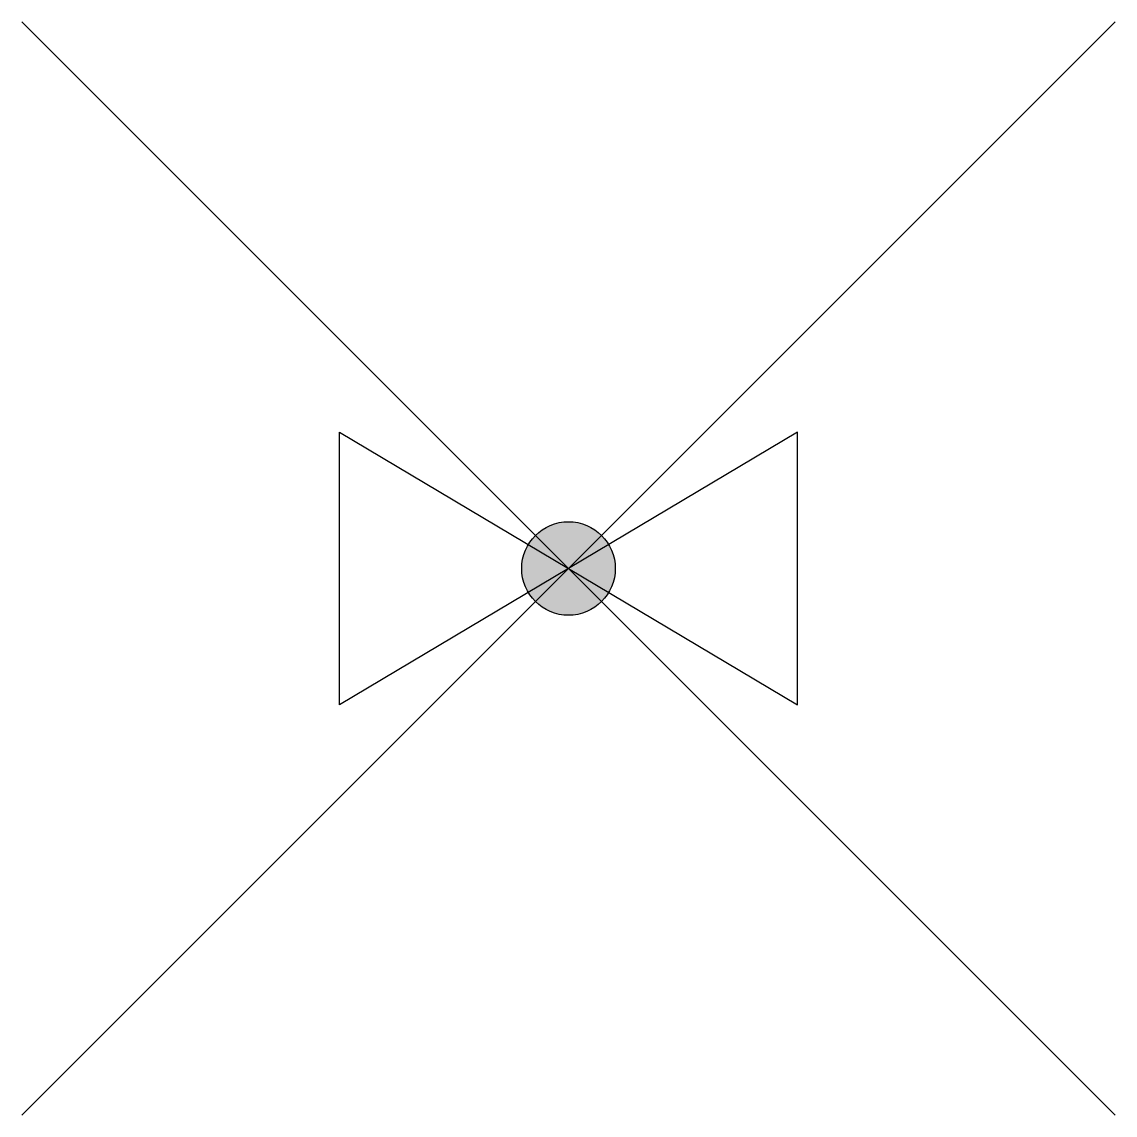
# Model space of a CAD drawing. Extents: x -5.5 to 5.5, y -5.5 to 5.5.
import ezdxf

# ---------------------------------------------------------------- set-up
doc = ezdxf.new("R2010")
doc.units = 0

msp = doc.modelspace()

# ---------------------------------------------------------------- hatches: boundary and pattern name
h = msp.add_hatch(color=256)
edge = h.paths.add_edge_path()
edge.add_arc((0, 0), 0.471, 0, 360)

# ---------------------------------------------------------------- linework, layer by layer
for p, q in [((2.304, 1.373), (-2.304, -1.373)), ((-2.304, 1.373), (2.304, -1.373)), ((-2.304, -1.373), (-2.304, 1.373)), ((2.304, -1.373), (2.304, 1.373))]:
    msp.add_line(p, q)
for points in [[(5.5, 5.5), (-5.5, -5.5)], [(-5.5, 5.5), (5.5, -5.5)]]:
    msp.add_lwpolyline(points)
msp.add_circle((0, 0), 0.471)

doc.saveas('drawing.dxf')
